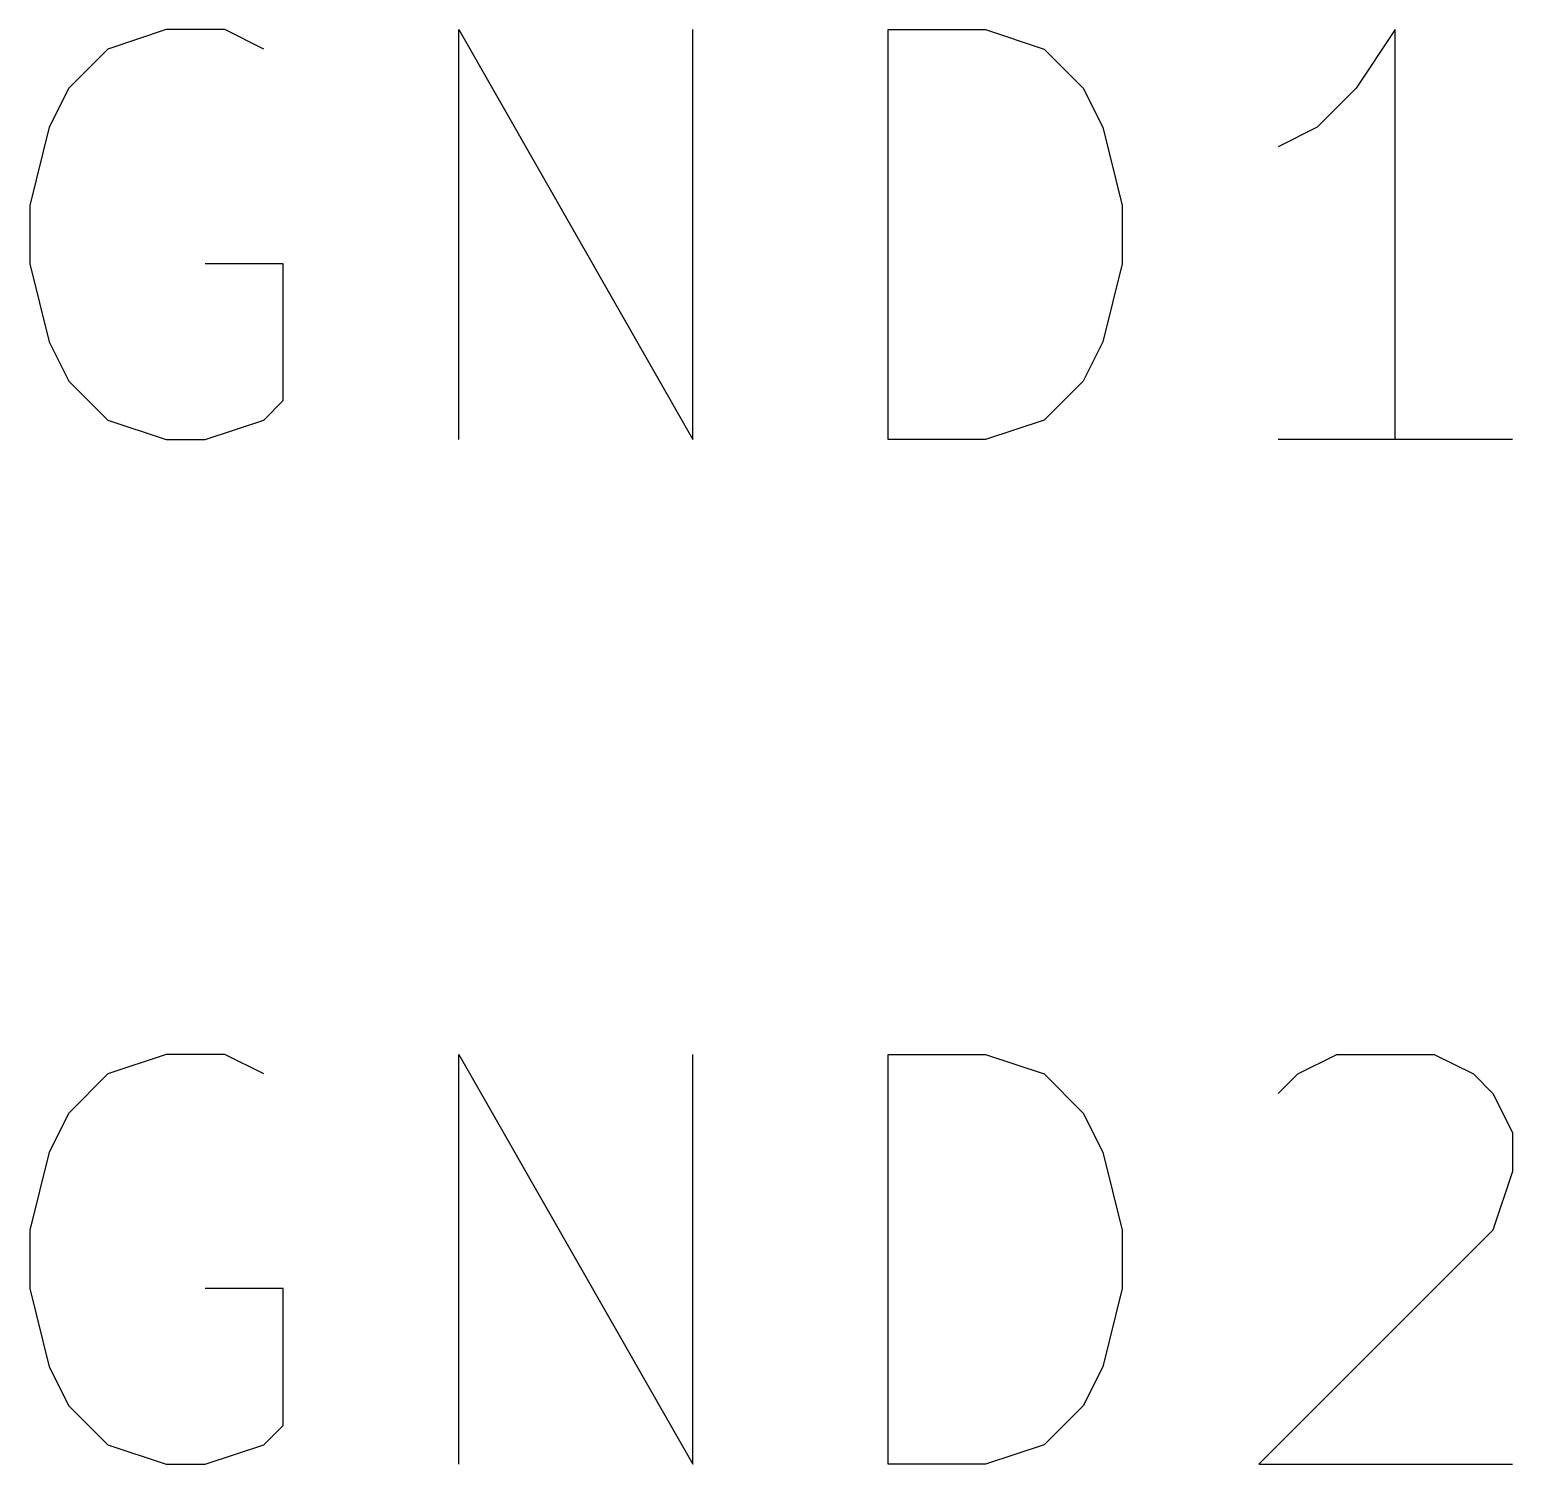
# Model space of a CAD drawing. Extents: x 0.4 to 11.3, y -7.9 to -0.4.
# Drawn here: x 6.0076 to 6.1524, y -5.4185 to -5.2785 of the extents above; entities that cross this region are included whole.
import ezdxf

# ---------------------------------------------------------------- set-up
doc = ezdxf.new("R2010")
doc.units = 0
doc.header["$MEASUREMENT"] = 0
doc.layers.add('CYAN2', color=4, linetype='CONTINUOUS')

msp = doc.modelspace()

# ---------------------------------------------------------------- linework, layer by layer
at = {"layer": 'CYAN2', "linetype": 'CONTINUOUS'}
for p, q in [((6.02095, -5.2785), (6.01524, -5.28041)), ((6.02095, -5.2785), (6.01524, -5.28041)), ((6.02095, -5.2785), (6.01524, -5.28041)), ((6.02095, -5.2785), (6.01524, -5.28041)), ((6.02095, -5.2785), (6.01524, -5.28041)), ((6.02095, -5.2785), (6.01524, -5.28041)), ((6.02095, -5.2785), (6.01524, -5.28041)), ((6.02095, -5.2785), (6.01524, -5.28041)), ((6.02095, -5.2785), (6.01524, -5.28041)), ((6.02095, -5.2785), (6.01524, -5.28041)), ((6.02095, -5.2785), (6.01524, -5.28041)), ((6.02095, -5.2785), (6.01524, -5.28041)), ((6.02667, -5.2785), (6.02095, -5.2785)), ((6.02667, -5.2785), (6.02095, -5.2785)), ((6.02667, -5.2785), (6.02095, -5.2785)), ((6.02667, -5.2785), (6.02095, -5.2785)), ((6.02667, -5.2785), (6.02095, -5.2785)), ((6.02667, -5.2785), (6.02095, -5.2785)), ((6.02667, -5.2785), (6.02095, -5.2785)), ((6.02667, -5.2785), (6.02095, -5.2785)), ((6.02667, -5.2785), (6.02095, -5.2785)), ((6.02667, -5.2785), (6.02095, -5.2785)), ((6.02667, -5.2785), (6.02095, -5.2785)), ((6.02667, -5.2785), (6.02095, -5.2785)), ((6.03047, -5.28041), (6.02667, -5.2785)), ((6.03047, -5.28041), (6.02667, -5.2785)), ((6.03047, -5.28041), (6.02667, -5.2785)), ((6.03047, -5.28041), (6.02667, -5.2785)), ((6.03047, -5.28041), (6.02667, -5.2785)), ((6.03047, -5.28041), (6.02667, -5.2785)), ((6.03047, -5.28041), (6.02667, -5.2785)), ((6.03047, -5.28041), (6.02667, -5.2785)), ((6.03047, -5.28041), (6.02667, -5.2785)), ((6.03047, -5.28041), (6.02667, -5.2785)), ((6.03047, -5.28041), (6.02667, -5.2785)), ((6.03047, -5.28041), (6.02667, -5.2785)), ((6.04952, -5.3185), (6.04952, -5.2785)), ((6.04952, -5.2785), (6.07238, -5.3185)), ((6.04952, -5.3185), (6.04952, -5.2785)), ((6.04952, -5.2785), (6.07238, -5.3185)), ((6.04952, -5.3185), (6.04952, -5.2785)), ((6.04952, -5.2785), (6.07238, -5.3185)), ((6.04952, -5.3185), (6.04952, -5.2785)), ((6.04952, -5.2785), (6.07238, -5.3185)), ((6.04952, -5.3185), (6.04952, -5.2785)), ((6.04952, -5.2785), (6.07238, -5.3185)), ((6.04952, -5.3185), (6.04952, -5.2785)), ((6.04952, -5.2785), (6.07238, -5.3185)), ((6.04952, -5.3185), (6.04952, -5.2785)), ((6.04952, -5.2785), (6.07238, -5.3185)), ((6.04952, -5.3185), (6.04952, -5.2785)), ((6.04952, -5.2785), (6.07238, -5.3185)), ((6.04952, -5.3185), (6.04952, -5.2785)), ((6.04952, -5.2785), (6.07238, -5.3185)), ((6.04952, -5.3185), (6.04952, -5.2785)), ((6.04952, -5.2785), (6.07238, -5.3185)), ((6.04952, -5.3185), (6.04952, -5.2785)), ((6.04952, -5.2785), (6.07238, -5.3185)), ((6.04952, -5.3185), (6.04952, -5.2785)), ((6.04952, -5.2785), (6.07238, -5.3185)), ((6.07238, -5.3185), (6.07238, -5.2785)), ((6.07238, -5.3185), (6.07238, -5.2785)), ((6.07238, -5.3185), (6.07238, -5.2785)), ((6.07238, -5.3185), (6.07238, -5.2785)), ((6.07238, -5.3185), (6.07238, -5.2785)), ((6.07238, -5.3185), (6.07238, -5.2785)), ((6.07238, -5.3185), (6.07238, -5.2785)), ((6.07238, -5.3185), (6.07238, -5.2785)), ((6.07238, -5.3185), (6.07238, -5.2785)), ((6.07238, -5.3185), (6.07238, -5.2785)), ((6.07238, -5.3185), (6.07238, -5.2785)), ((6.07238, -5.3185), (6.07238, -5.2785)), ((6.09143, -5.3185), (6.09143, -5.2785)), ((6.09143, -5.2785), (6.10095, -5.2785)), ((6.09143, -5.3185), (6.09143, -5.2785)), ((6.09143, -5.2785), (6.10095, -5.2785)), ((6.09143, -5.3185), (6.09143, -5.2785)), ((6.09143, -5.2785), (6.10095, -5.2785)), ((6.09143, -5.3185), (6.09143, -5.2785)), ((6.09143, -5.2785), (6.10095, -5.2785)), ((6.09143, -5.3185), (6.09143, -5.2785)), ((6.09143, -5.2785), (6.10095, -5.2785)), ((6.09143, -5.3185), (6.09143, -5.2785)), ((6.09143, -5.2785), (6.10095, -5.2785)), ((6.09143, -5.3185), (6.09143, -5.2785)), ((6.09143, -5.2785), (6.10095, -5.2785)), ((6.09143, -5.3185), (6.09143, -5.2785)), ((6.09143, -5.2785), (6.10095, -5.2785)), ((6.09143, -5.3185), (6.09143, -5.2785)), ((6.09143, -5.2785), (6.10095, -5.2785)), ((6.09143, -5.3185), (6.09143, -5.2785)), ((6.09143, -5.2785), (6.10095, -5.2785)), ((6.09143, -5.3185), (6.09143, -5.2785)), ((6.09143, -5.2785), (6.10095, -5.2785)), ((6.09143, -5.3185), (6.09143, -5.2785)), ((6.09143, -5.2785), (6.10095, -5.2785)), ((6.10095, -5.2785), (6.10667, -5.28041)), ((6.10095, -5.2785), (6.10667, -5.28041)), ((6.10095, -5.2785), (6.10667, -5.28041)), ((6.10095, -5.2785), (6.10667, -5.28041)), ((6.10095, -5.2785), (6.10667, -5.28041)), ((6.10095, -5.2785), (6.10667, -5.28041)), ((6.10095, -5.2785), (6.10667, -5.28041)), ((6.10095, -5.2785), (6.10667, -5.28041)), ((6.10095, -5.2785), (6.10667, -5.28041)), ((6.10095, -5.2785), (6.10667, -5.28041)), ((6.10095, -5.2785), (6.10667, -5.28041)), ((6.10095, -5.2785), (6.10667, -5.28041)), ((6.14095, -5.2785), (6.13714, -5.28422)), ((6.14095, -5.2785), (6.13714, -5.28422)), ((6.14095, -5.2785), (6.13714, -5.28422)), ((6.14095, -5.2785), (6.13714, -5.28422)), ((6.14095, -5.2785), (6.13714, -5.28422)), ((6.14095, -5.2785), (6.13714, -5.28422)), ((6.14095, -5.2785), (6.13714, -5.28422)), ((6.14095, -5.2785), (6.13714, -5.28422)), ((6.14095, -5.2785), (6.13714, -5.28422)), ((6.14095, -5.2785), (6.13714, -5.28422)), ((6.14095, -5.2785), (6.13714, -5.28422)), ((6.14095, -5.2785), (6.13714, -5.28422)), ((6.14095, -5.3185), (6.14095, -5.2785)), ((6.14095, -5.3185), (6.14095, -5.2785)), ((6.14095, -5.3185), (6.14095, -5.2785)), ((6.14095, -5.3185), (6.14095, -5.2785)), ((6.14095, -5.3185), (6.14095, -5.2785)), ((6.14095, -5.3185), (6.14095, -5.2785)), ((6.14095, -5.3185), (6.14095, -5.2785)), ((6.14095, -5.3185), (6.14095, -5.2785)), ((6.14095, -5.3185), (6.14095, -5.2785)), ((6.14095, -5.3185), (6.14095, -5.2785)), ((6.14095, -5.3185), (6.14095, -5.2785)), ((6.14095, -5.3185), (6.14095, -5.2785)), ((6.01524, -5.28041), (6.01143, -5.28422)), ((6.01524, -5.28041), (6.01143, -5.28422)), ((6.01524, -5.28041), (6.01143, -5.28422)), ((6.01524, -5.28041), (6.01143, -5.28422)), ((6.01524, -5.28041), (6.01143, -5.28422)), ((6.01524, -5.28041), (6.01143, -5.28422)), ((6.01524, -5.28041), (6.01143, -5.28422)), ((6.01524, -5.28041), (6.01143, -5.28422)), ((6.01524, -5.28041), (6.01143, -5.28422)), ((6.01524, -5.28041), (6.01143, -5.28422)), ((6.01524, -5.28041), (6.01143, -5.28422)), ((6.01524, -5.28041), (6.01143, -5.28422)), ((6.10667, -5.28041), (6.11048, -5.28422)), ((6.10667, -5.28041), (6.11048, -5.28422)), ((6.10667, -5.28041), (6.11048, -5.28422)), ((6.10667, -5.28041), (6.11048, -5.28422)), ((6.10667, -5.28041), (6.11048, -5.28422)), ((6.10667, -5.28041), (6.11048, -5.28422)), ((6.10667, -5.28041), (6.11048, -5.28422)), ((6.10667, -5.28041), (6.11048, -5.28422)), ((6.10667, -5.28041), (6.11048, -5.28422)), ((6.10667, -5.28041), (6.11048, -5.28422)), ((6.10667, -5.28041), (6.11048, -5.28422)), ((6.10667, -5.28041), (6.11048, -5.28422)), ((6.01143, -5.28422), (6.00952, -5.28803)), ((6.01143, -5.28422), (6.00952, -5.28803)), ((6.01143, -5.28422), (6.00952, -5.28803)), ((6.01143, -5.28422), (6.00952, -5.28803)), ((6.01143, -5.28422), (6.00952, -5.28803)), ((6.01143, -5.28422), (6.00952, -5.28803)), ((6.01143, -5.28422), (6.00952, -5.28803)), ((6.01143, -5.28422), (6.00952, -5.28803)), ((6.01143, -5.28422), (6.00952, -5.28803)), ((6.01143, -5.28422), (6.00952, -5.28803)), ((6.01143, -5.28422), (6.00952, -5.28803)), ((6.01143, -5.28422), (6.00952, -5.28803)), ((6.11048, -5.28422), (6.11238, -5.28803)), ((6.11048, -5.28422), (6.11238, -5.28803)), ((6.11048, -5.28422), (6.11238, -5.28803)), ((6.11048, -5.28422), (6.11238, -5.28803)), ((6.11048, -5.28422), (6.11238, -5.28803)), ((6.11048, -5.28422), (6.11238, -5.28803)), ((6.11048, -5.28422), (6.11238, -5.28803)), ((6.11048, -5.28422), (6.11238, -5.28803)), ((6.11048, -5.28422), (6.11238, -5.28803)), ((6.11048, -5.28422), (6.11238, -5.28803)), ((6.11048, -5.28422), (6.11238, -5.28803)), ((6.11048, -5.28422), (6.11238, -5.28803)), ((6.13714, -5.28422), (6.13333, -5.28803)), ((6.13714, -5.28422), (6.13333, -5.28803)), ((6.13714, -5.28422), (6.13333, -5.28803)), ((6.13714, -5.28422), (6.13333, -5.28803)), ((6.13714, -5.28422), (6.13333, -5.28803)), ((6.13714, -5.28422), (6.13333, -5.28803)), ((6.13714, -5.28422), (6.13333, -5.28803)), ((6.13714, -5.28422), (6.13333, -5.28803)), ((6.13714, -5.28422), (6.13333, -5.28803)), ((6.13714, -5.28422), (6.13333, -5.28803)), ((6.13714, -5.28422), (6.13333, -5.28803)), ((6.13714, -5.28422), (6.13333, -5.28803)), ((6.00952, -5.28803), (6.00762, -5.29565)), ((6.00952, -5.28803), (6.00762, -5.29565)), ((6.00952, -5.28803), (6.00762, -5.29565)), ((6.00952, -5.28803), (6.00762, -5.29565)), ((6.00952, -5.28803), (6.00762, -5.29565)), ((6.00952, -5.28803), (6.00762, -5.29565)), ((6.00952, -5.28803), (6.00762, -5.29565)), ((6.00952, -5.28803), (6.00762, -5.29565)), ((6.00952, -5.28803), (6.00762, -5.29565)), ((6.00952, -5.28803), (6.00762, -5.29565)), ((6.00952, -5.28803), (6.00762, -5.29565)), ((6.00952, -5.28803), (6.00762, -5.29565)), ((6.11238, -5.28803), (6.11428, -5.29565)), ((6.11238, -5.28803), (6.11428, -5.29565)), ((6.11238, -5.28803), (6.11428, -5.29565)), ((6.11238, -5.28803), (6.11428, -5.29565)), ((6.11238, -5.28803), (6.11428, -5.29565)), ((6.11238, -5.28803), (6.11428, -5.29565)), ((6.11238, -5.28803), (6.11428, -5.29565)), ((6.11238, -5.28803), (6.11428, -5.29565)), ((6.11238, -5.28803), (6.11428, -5.29565)), ((6.11238, -5.28803), (6.11428, -5.29565)), ((6.11238, -5.28803), (6.11428, -5.29565)), ((6.11238, -5.28803), (6.11428, -5.29565)), ((6.13333, -5.28803), (6.12952, -5.28993)), ((6.13333, -5.28803), (6.12952, -5.28993)), ((6.13333, -5.28803), (6.12952, -5.28993)), ((6.13333, -5.28803), (6.12952, -5.28993)), ((6.13333, -5.28803), (6.12952, -5.28993)), ((6.13333, -5.28803), (6.12952, -5.28993)), ((6.13333, -5.28803), (6.12952, -5.28993)), ((6.13333, -5.28803), (6.12952, -5.28993)), ((6.13333, -5.28803), (6.12952, -5.28993)), ((6.13333, -5.28803), (6.12952, -5.28993)), ((6.13333, -5.28803), (6.12952, -5.28993)), ((6.13333, -5.28803), (6.12952, -5.28993)), ((6.00762, -5.29565), (6.00762, -5.30136)), ((6.00762, -5.29565), (6.00762, -5.30136)), ((6.00762, -5.29565), (6.00762, -5.30136)), ((6.00762, -5.29565), (6.00762, -5.30136)), ((6.00762, -5.29565), (6.00762, -5.30136)), ((6.00762, -5.29565), (6.00762, -5.30136)), ((6.00762, -5.29565), (6.00762, -5.30136)), ((6.00762, -5.29565), (6.00762, -5.30136)), ((6.00762, -5.29565), (6.00762, -5.30136)), ((6.00762, -5.29565), (6.00762, -5.30136)), ((6.00762, -5.29565), (6.00762, -5.30136)), ((6.00762, -5.29565), (6.00762, -5.30136)), ((6.11428, -5.29565), (6.11428, -5.30136)), ((6.11428, -5.29565), (6.11428, -5.30136)), ((6.11428, -5.29565), (6.11428, -5.30136)), ((6.11428, -5.29565), (6.11428, -5.30136)), ((6.11428, -5.29565), (6.11428, -5.30136)), ((6.11428, -5.29565), (6.11428, -5.30136)), ((6.11428, -5.29565), (6.11428, -5.30136)), ((6.11428, -5.29565), (6.11428, -5.30136)), ((6.11428, -5.29565), (6.11428, -5.30136)), ((6.11428, -5.29565), (6.11428, -5.30136)), ((6.11428, -5.29565), (6.11428, -5.30136)), ((6.11428, -5.29565), (6.11428, -5.30136)), ((6.00762, -5.30136), (6.00952, -5.30898)), ((6.00762, -5.30136), (6.00952, -5.30898)), ((6.00762, -5.30136), (6.00952, -5.30898)), ((6.00762, -5.30136), (6.00952, -5.30898)), ((6.00762, -5.30136), (6.00952, -5.30898)), ((6.00762, -5.30136), (6.00952, -5.30898)), ((6.00762, -5.30136), (6.00952, -5.30898)), ((6.00762, -5.30136), (6.00952, -5.30898)), ((6.00762, -5.30136), (6.00952, -5.30898)), ((6.00762, -5.30136), (6.00952, -5.30898)), ((6.00762, -5.30136), (6.00952, -5.30898)), ((6.00762, -5.30136), (6.00952, -5.30898)), ((6.03238, -5.30136), (6.02476, -5.30136)), ((6.03238, -5.30136), (6.02476, -5.30136)), ((6.03238, -5.30136), (6.02476, -5.30136)), ((6.03238, -5.30136), (6.02476, -5.30136)), ((6.03238, -5.30136), (6.02476, -5.30136)), ((6.03238, -5.30136), (6.02476, -5.30136)), ((6.03238, -5.30136), (6.02476, -5.30136)), ((6.03238, -5.30136), (6.02476, -5.30136)), ((6.03238, -5.30136), (6.02476, -5.30136)), ((6.03238, -5.30136), (6.02476, -5.30136)), ((6.03238, -5.30136), (6.02476, -5.30136)), ((6.03238, -5.30136), (6.02476, -5.30136)), ((6.03238, -5.3147), (6.03238, -5.30136)), ((6.03238, -5.3147), (6.03238, -5.30136)), ((6.03238, -5.3147), (6.03238, -5.30136)), ((6.03238, -5.3147), (6.03238, -5.30136)), ((6.03238, -5.3147), (6.03238, -5.30136)), ((6.03238, -5.3147), (6.03238, -5.30136)), ((6.03238, -5.3147), (6.03238, -5.30136)), ((6.03238, -5.3147), (6.03238, -5.30136)), ((6.03238, -5.3147), (6.03238, -5.30136)), ((6.03238, -5.3147), (6.03238, -5.30136)), ((6.03238, -5.3147), (6.03238, -5.30136)), ((6.03238, -5.3147), (6.03238, -5.30136)), ((6.11428, -5.30136), (6.11238, -5.30898)), ((6.11428, -5.30136), (6.11238, -5.30898)), ((6.11428, -5.30136), (6.11238, -5.30898)), ((6.11428, -5.30136), (6.11238, -5.30898)), ((6.11428, -5.30136), (6.11238, -5.30898)), ((6.11428, -5.30136), (6.11238, -5.30898)), ((6.11428, -5.30136), (6.11238, -5.30898)), ((6.11428, -5.30136), (6.11238, -5.30898)), ((6.11428, -5.30136), (6.11238, -5.30898)), ((6.11428, -5.30136), (6.11238, -5.30898)), ((6.11428, -5.30136), (6.11238, -5.30898)), ((6.11428, -5.30136), (6.11238, -5.30898)), ((6.00952, -5.30898), (6.01143, -5.31279)), ((6.00952, -5.30898), (6.01143, -5.31279)), ((6.00952, -5.30898), (6.01143, -5.31279)), ((6.00952, -5.30898), (6.01143, -5.31279)), ((6.00952, -5.30898), (6.01143, -5.31279)), ((6.00952, -5.30898), (6.01143, -5.31279)), ((6.00952, -5.30898), (6.01143, -5.31279)), ((6.00952, -5.30898), (6.01143, -5.31279)), ((6.00952, -5.30898), (6.01143, -5.31279)), ((6.00952, -5.30898), (6.01143, -5.31279)), ((6.00952, -5.30898), (6.01143, -5.31279)), ((6.00952, -5.30898), (6.01143, -5.31279)), ((6.11238, -5.30898), (6.11048, -5.31279)), ((6.11238, -5.30898), (6.11048, -5.31279)), ((6.11238, -5.30898), (6.11048, -5.31279)), ((6.11238, -5.30898), (6.11048, -5.31279)), ((6.11238, -5.30898), (6.11048, -5.31279)), ((6.11238, -5.30898), (6.11048, -5.31279)), ((6.11238, -5.30898), (6.11048, -5.31279)), ((6.11238, -5.30898), (6.11048, -5.31279)), ((6.11238, -5.30898), (6.11048, -5.31279)), ((6.11238, -5.30898), (6.11048, -5.31279)), ((6.11238, -5.30898), (6.11048, -5.31279)), ((6.11238, -5.30898), (6.11048, -5.31279)), ((6.01143, -5.31279), (6.01524, -5.3166)), ((6.01143, -5.31279), (6.01524, -5.3166)), ((6.01143, -5.31279), (6.01524, -5.3166)), ((6.01143, -5.31279), (6.01524, -5.3166)), ((6.01143, -5.31279), (6.01524, -5.3166)), ((6.01143, -5.31279), (6.01524, -5.3166)), ((6.01143, -5.31279), (6.01524, -5.3166)), ((6.01143, -5.31279), (6.01524, -5.3166)), ((6.01143, -5.31279), (6.01524, -5.3166)), ((6.01143, -5.31279), (6.01524, -5.3166)), ((6.01143, -5.31279), (6.01524, -5.3166)), ((6.01143, -5.31279), (6.01524, -5.3166)), ((6.11048, -5.31279), (6.10667, -5.3166)), ((6.11048, -5.31279), (6.10667, -5.3166)), ((6.11048, -5.31279), (6.10667, -5.3166)), ((6.11048, -5.31279), (6.10667, -5.3166)), ((6.11048, -5.31279), (6.10667, -5.3166)), ((6.11048, -5.31279), (6.10667, -5.3166)), ((6.11048, -5.31279), (6.10667, -5.3166)), ((6.11048, -5.31279), (6.10667, -5.3166)), ((6.11048, -5.31279), (6.10667, -5.3166)), ((6.11048, -5.31279), (6.10667, -5.3166)), ((6.11048, -5.31279), (6.10667, -5.3166)), ((6.11048, -5.31279), (6.10667, -5.3166)), ((6.03047, -5.3166), (6.03238, -5.3147)), ((6.03047, -5.3166), (6.03238, -5.3147)), ((6.03047, -5.3166), (6.03238, -5.3147)), ((6.03047, -5.3166), (6.03238, -5.3147)), ((6.03047, -5.3166), (6.03238, -5.3147)), ((6.03047, -5.3166), (6.03238, -5.3147)), ((6.03047, -5.3166), (6.03238, -5.3147)), ((6.03047, -5.3166), (6.03238, -5.3147)), ((6.03047, -5.3166), (6.03238, -5.3147)), ((6.03047, -5.3166), (6.03238, -5.3147)), ((6.03047, -5.3166), (6.03238, -5.3147)), ((6.03047, -5.3166), (6.03238, -5.3147)), ((6.01524, -5.3166), (6.02095, -5.3185)), ((6.01524, -5.3166), (6.02095, -5.3185)), ((6.01524, -5.3166), (6.02095, -5.3185)), ((6.01524, -5.3166), (6.02095, -5.3185)), ((6.01524, -5.3166), (6.02095, -5.3185)), ((6.01524, -5.3166), (6.02095, -5.3185)), ((6.01524, -5.3166), (6.02095, -5.3185)), ((6.01524, -5.3166), (6.02095, -5.3185)), ((6.01524, -5.3166), (6.02095, -5.3185)), ((6.01524, -5.3166), (6.02095, -5.3185)), ((6.01524, -5.3166), (6.02095, -5.3185)), ((6.01524, -5.3166), (6.02095, -5.3185)), ((6.02476, -5.3185), (6.03047, -5.3166)), ((6.02476, -5.3185), (6.03047, -5.3166)), ((6.02476, -5.3185), (6.03047, -5.3166)), ((6.02476, -5.3185), (6.03047, -5.3166)), ((6.02476, -5.3185), (6.03047, -5.3166)), ((6.02476, -5.3185), (6.03047, -5.3166)), ((6.02476, -5.3185), (6.03047, -5.3166)), ((6.02476, -5.3185), (6.03047, -5.3166)), ((6.02476, -5.3185), (6.03047, -5.3166)), ((6.02476, -5.3185), (6.03047, -5.3166)), ((6.02476, -5.3185), (6.03047, -5.3166)), ((6.02476, -5.3185), (6.03047, -5.3166)), ((6.10667, -5.3166), (6.10095, -5.3185)), ((6.10667, -5.3166), (6.10095, -5.3185)), ((6.10667, -5.3166), (6.10095, -5.3185)), ((6.10667, -5.3166), (6.10095, -5.3185)), ((6.10667, -5.3166), (6.10095, -5.3185)), ((6.10667, -5.3166), (6.10095, -5.3185)), ((6.10667, -5.3166), (6.10095, -5.3185)), ((6.10667, -5.3166), (6.10095, -5.3185)), ((6.10667, -5.3166), (6.10095, -5.3185)), ((6.10667, -5.3166), (6.10095, -5.3185)), ((6.10667, -5.3166), (6.10095, -5.3185)), ((6.10667, -5.3166), (6.10095, -5.3185)), ((6.02095, -5.3185), (6.02476, -5.3185)), ((6.02095, -5.3185), (6.02476, -5.3185)), ((6.02095, -5.3185), (6.02476, -5.3185)), ((6.02095, -5.3185), (6.02476, -5.3185)), ((6.02095, -5.3185), (6.02476, -5.3185)), ((6.02095, -5.3185), (6.02476, -5.3185)), ((6.02095, -5.3185), (6.02476, -5.3185)), ((6.02095, -5.3185), (6.02476, -5.3185)), ((6.02095, -5.3185), (6.02476, -5.3185)), ((6.02095, -5.3185), (6.02476, -5.3185)), ((6.02095, -5.3185), (6.02476, -5.3185)), ((6.02095, -5.3185), (6.02476, -5.3185)), ((6.10095, -5.3185), (6.09143, -5.3185)), ((6.10095, -5.3185), (6.09143, -5.3185)), ((6.10095, -5.3185), (6.09143, -5.3185)), ((6.10095, -5.3185), (6.09143, -5.3185)), ((6.10095, -5.3185), (6.09143, -5.3185)), ((6.10095, -5.3185), (6.09143, -5.3185)), ((6.10095, -5.3185), (6.09143, -5.3185)), ((6.10095, -5.3185), (6.09143, -5.3185)), ((6.10095, -5.3185), (6.09143, -5.3185)), ((6.10095, -5.3185), (6.09143, -5.3185)), ((6.10095, -5.3185), (6.09143, -5.3185)), ((6.10095, -5.3185), (6.09143, -5.3185)), ((6.15238, -5.3185), (6.12952, -5.3185)), ((6.15238, -5.3185), (6.12952, -5.3185)), ((6.15238, -5.3185), (6.12952, -5.3185)), ((6.15238, -5.3185), (6.12952, -5.3185)), ((6.15238, -5.3185), (6.12952, -5.3185)), ((6.15238, -5.3185), (6.12952, -5.3185)), ((6.15238, -5.3185), (6.12952, -5.3185)), ((6.15238, -5.3185), (6.12952, -5.3185)), ((6.15238, -5.3185), (6.12952, -5.3185)), ((6.15238, -5.3185), (6.12952, -5.3185)), ((6.15238, -5.3185), (6.12952, -5.3185)), ((6.15238, -5.3185), (6.12952, -5.3185)), ((6.02095, -5.3785), (6.01524, -5.38041)), ((6.02095, -5.3785), (6.01524, -5.38041)), ((6.02095, -5.3785), (6.01524, -5.38041)), ((6.02095, -5.3785), (6.01524, -5.38041)), ((6.02095, -5.3785), (6.01524, -5.38041)), ((6.02095, -5.3785), (6.01524, -5.38041)), ((6.02095, -5.3785), (6.01524, -5.38041)), ((6.02095, -5.3785), (6.01524, -5.38041)), ((6.02095, -5.3785), (6.01524, -5.38041)), ((6.02095, -5.3785), (6.01524, -5.38041)), ((6.02667, -5.3785), (6.02095, -5.3785)), ((6.02667, -5.3785), (6.02095, -5.3785)), ((6.02667, -5.3785), (6.02095, -5.3785)), ((6.02667, -5.3785), (6.02095, -5.3785)), ((6.02667, -5.3785), (6.02095, -5.3785)), ((6.02667, -5.3785), (6.02095, -5.3785)), ((6.02667, -5.3785), (6.02095, -5.3785)), ((6.02667, -5.3785), (6.02095, -5.3785)), ((6.02667, -5.3785), (6.02095, -5.3785)), ((6.02667, -5.3785), (6.02095, -5.3785)), ((6.03047, -5.38041), (6.02667, -5.3785)), ((6.03047, -5.38041), (6.02667, -5.3785)), ((6.03047, -5.38041), (6.02667, -5.3785)), ((6.03047, -5.38041), (6.02667, -5.3785)), ((6.03047, -5.38041), (6.02667, -5.3785)), ((6.03047, -5.38041), (6.02667, -5.3785)), ((6.03047, -5.38041), (6.02667, -5.3785)), ((6.03047, -5.38041), (6.02667, -5.3785)), ((6.03047, -5.38041), (6.02667, -5.3785)), ((6.03047, -5.38041), (6.02667, -5.3785)), ((6.04952, -5.4185), (6.04952, -5.3785)), ((6.04952, -5.3785), (6.07238, -5.4185)), ((6.04952, -5.4185), (6.04952, -5.3785)), ((6.04952, -5.3785), (6.07238, -5.4185)), ((6.04952, -5.4185), (6.04952, -5.3785)), ((6.04952, -5.3785), (6.07238, -5.4185)), ((6.04952, -5.4185), (6.04952, -5.3785)), ((6.04952, -5.3785), (6.07238, -5.4185)), ((6.04952, -5.4185), (6.04952, -5.3785)), ((6.04952, -5.3785), (6.07238, -5.4185)), ((6.04952, -5.4185), (6.04952, -5.3785)), ((6.04952, -5.3785), (6.07238, -5.4185)), ((6.04952, -5.4185), (6.04952, -5.3785)), ((6.04952, -5.3785), (6.07238, -5.4185)), ((6.04952, -5.4185), (6.04952, -5.3785)), ((6.04952, -5.3785), (6.07238, -5.4185)), ((6.04952, -5.4185), (6.04952, -5.3785)), ((6.04952, -5.3785), (6.07238, -5.4185)), ((6.04952, -5.4185), (6.04952, -5.3785)), ((6.04952, -5.3785), (6.07238, -5.4185)), ((6.07238, -5.4185), (6.07238, -5.3785)), ((6.07238, -5.4185), (6.07238, -5.3785)), ((6.07238, -5.4185), (6.07238, -5.3785)), ((6.07238, -5.4185), (6.07238, -5.3785)), ((6.07238, -5.4185), (6.07238, -5.3785)), ((6.07238, -5.4185), (6.07238, -5.3785)), ((6.07238, -5.4185), (6.07238, -5.3785)), ((6.07238, -5.4185), (6.07238, -5.3785)), ((6.07238, -5.4185), (6.07238, -5.3785)), ((6.07238, -5.4185), (6.07238, -5.3785)), ((6.09143, -5.4185), (6.09143, -5.3785)), ((6.09143, -5.3785), (6.10095, -5.3785)), ((6.09143, -5.4185), (6.09143, -5.3785)), ((6.09143, -5.3785), (6.10095, -5.3785)), ((6.09143, -5.4185), (6.09143, -5.3785)), ((6.09143, -5.3785), (6.10095, -5.3785)), ((6.09143, -5.4185), (6.09143, -5.3785)), ((6.09143, -5.3785), (6.10095, -5.3785)), ((6.09143, -5.4185), (6.09143, -5.3785)), ((6.09143, -5.3785), (6.10095, -5.3785)), ((6.09143, -5.4185), (6.09143, -5.3785)), ((6.09143, -5.3785), (6.10095, -5.3785)), ((6.09143, -5.4185), (6.09143, -5.3785)), ((6.09143, -5.3785), (6.10095, -5.3785)), ((6.09143, -5.4185), (6.09143, -5.3785)), ((6.09143, -5.3785), (6.10095, -5.3785)), ((6.09143, -5.4185), (6.09143, -5.3785)), ((6.09143, -5.3785), (6.10095, -5.3785)), ((6.09143, -5.4185), (6.09143, -5.3785)), ((6.09143, -5.3785), (6.10095, -5.3785)), ((6.10095, -5.3785), (6.10667, -5.38041)), ((6.10095, -5.3785), (6.10667, -5.38041)), ((6.10095, -5.3785), (6.10667, -5.38041)), ((6.10095, -5.3785), (6.10667, -5.38041)), ((6.10095, -5.3785), (6.10667, -5.38041)), ((6.10095, -5.3785), (6.10667, -5.38041)), ((6.10095, -5.3785), (6.10667, -5.38041)), ((6.10095, -5.3785), (6.10667, -5.38041)), ((6.10095, -5.3785), (6.10667, -5.38041)), ((6.10095, -5.3785), (6.10667, -5.38041)), ((6.13143, -5.38041), (6.13524, -5.3785)), ((6.13143, -5.38041), (6.13524, -5.3785)), ((6.13143, -5.38041), (6.13524, -5.3785)), ((6.13143, -5.38041), (6.13524, -5.3785)), ((6.13143, -5.38041), (6.13524, -5.3785)), ((6.13143, -5.38041), (6.13524, -5.3785)), ((6.13143, -5.38041), (6.13524, -5.3785)), ((6.13143, -5.38041), (6.13524, -5.3785)), ((6.13143, -5.38041), (6.13524, -5.3785)), ((6.13143, -5.38041), (6.13524, -5.3785)), ((6.13524, -5.3785), (6.14476, -5.3785)), ((6.13524, -5.3785), (6.14476, -5.3785)), ((6.13524, -5.3785), (6.14476, -5.3785)), ((6.13524, -5.3785), (6.14476, -5.3785)), ((6.13524, -5.3785), (6.14476, -5.3785)), ((6.13524, -5.3785), (6.14476, -5.3785)), ((6.13524, -5.3785), (6.14476, -5.3785)), ((6.13524, -5.3785), (6.14476, -5.3785)), ((6.13524, -5.3785), (6.14476, -5.3785)), ((6.13524, -5.3785), (6.14476, -5.3785)), ((6.14476, -5.3785), (6.14857, -5.38041)), ((6.14476, -5.3785), (6.14857, -5.38041)), ((6.14476, -5.3785), (6.14857, -5.38041)), ((6.14476, -5.3785), (6.14857, -5.38041)), ((6.14476, -5.3785), (6.14857, -5.38041)), ((6.14476, -5.3785), (6.14857, -5.38041)), ((6.14476, -5.3785), (6.14857, -5.38041)), ((6.14476, -5.3785), (6.14857, -5.38041)), ((6.14476, -5.3785), (6.14857, -5.38041)), ((6.14476, -5.3785), (6.14857, -5.38041)), ((6.01524, -5.38041), (6.01143, -5.38422)), ((6.01524, -5.38041), (6.01143, -5.38422)), ((6.01524, -5.38041), (6.01143, -5.38422)), ((6.01524, -5.38041), (6.01143, -5.38422)), ((6.01524, -5.38041), (6.01143, -5.38422)), ((6.01524, -5.38041), (6.01143, -5.38422)), ((6.01524, -5.38041), (6.01143, -5.38422)), ((6.01524, -5.38041), (6.01143, -5.38422)), ((6.01524, -5.38041), (6.01143, -5.38422)), ((6.01524, -5.38041), (6.01143, -5.38422)), ((6.10667, -5.38041), (6.11048, -5.38422)), ((6.10667, -5.38041), (6.11048, -5.38422)), ((6.10667, -5.38041), (6.11048, -5.38422)), ((6.10667, -5.38041), (6.11048, -5.38422)), ((6.10667, -5.38041), (6.11048, -5.38422)), ((6.10667, -5.38041), (6.11048, -5.38422)), ((6.10667, -5.38041), (6.11048, -5.38422)), ((6.10667, -5.38041), (6.11048, -5.38422)), ((6.10667, -5.38041), (6.11048, -5.38422)), ((6.10667, -5.38041), (6.11048, -5.38422)), ((6.12952, -5.38231), (6.13143, -5.38041)), ((6.12952, -5.38231), (6.13143, -5.38041)), ((6.12952, -5.38231), (6.13143, -5.38041)), ((6.12952, -5.38231), (6.13143, -5.38041)), ((6.12952, -5.38231), (6.13143, -5.38041)), ((6.12952, -5.38231), (6.13143, -5.38041)), ((6.12952, -5.38231), (6.13143, -5.38041)), ((6.12952, -5.38231), (6.13143, -5.38041)), ((6.12952, -5.38231), (6.13143, -5.38041)), ((6.12952, -5.38231), (6.13143, -5.38041)), ((6.14857, -5.38041), (6.15048, -5.38231)), ((6.14857, -5.38041), (6.15048, -5.38231)), ((6.14857, -5.38041), (6.15048, -5.38231)), ((6.14857, -5.38041), (6.15048, -5.38231)), ((6.14857, -5.38041), (6.15048, -5.38231)), ((6.14857, -5.38041), (6.15048, -5.38231)), ((6.14857, -5.38041), (6.15048, -5.38231)), ((6.14857, -5.38041), (6.15048, -5.38231)), ((6.14857, -5.38041), (6.15048, -5.38231)), ((6.14857, -5.38041), (6.15048, -5.38231)), ((6.15048, -5.38231), (6.15238, -5.38613)), ((6.15048, -5.38231), (6.15238, -5.38613)), ((6.15048, -5.38231), (6.15238, -5.38613)), ((6.15048, -5.38231), (6.15238, -5.38613)), ((6.15048, -5.38231), (6.15238, -5.38613)), ((6.15048, -5.38231), (6.15238, -5.38613)), ((6.15048, -5.38231), (6.15238, -5.38613)), ((6.15048, -5.38231), (6.15238, -5.38613)), ((6.15048, -5.38231), (6.15238, -5.38613)), ((6.15048, -5.38231), (6.15238, -5.38613)), ((6.01143, -5.38422), (6.00952, -5.38803)), ((6.01143, -5.38422), (6.00952, -5.38803)), ((6.01143, -5.38422), (6.00952, -5.38803)), ((6.01143, -5.38422), (6.00952, -5.38803)), ((6.01143, -5.38422), (6.00952, -5.38803)), ((6.01143, -5.38422), (6.00952, -5.38803)), ((6.01143, -5.38422), (6.00952, -5.38803)), ((6.01143, -5.38422), (6.00952, -5.38803)), ((6.01143, -5.38422), (6.00952, -5.38803)), ((6.01143, -5.38422), (6.00952, -5.38803)), ((6.11048, -5.38422), (6.11238, -5.38803)), ((6.11048, -5.38422), (6.11238, -5.38803)), ((6.11048, -5.38422), (6.11238, -5.38803)), ((6.11048, -5.38422), (6.11238, -5.38803)), ((6.11048, -5.38422), (6.11238, -5.38803)), ((6.11048, -5.38422), (6.11238, -5.38803)), ((6.11048, -5.38422), (6.11238, -5.38803)), ((6.11048, -5.38422), (6.11238, -5.38803)), ((6.11048, -5.38422), (6.11238, -5.38803)), ((6.11048, -5.38422), (6.11238, -5.38803)), ((6.15238, -5.38613), (6.15238, -5.38993)), ((6.15238, -5.38613), (6.15238, -5.38993)), ((6.15238, -5.38613), (6.15238, -5.38993)), ((6.15238, -5.38613), (6.15238, -5.38993)), ((6.15238, -5.38613), (6.15238, -5.38993)), ((6.15238, -5.38613), (6.15238, -5.38993)), ((6.15238, -5.38613), (6.15238, -5.38993)), ((6.15238, -5.38613), (6.15238, -5.38993)), ((6.15238, -5.38613), (6.15238, -5.38993)), ((6.15238, -5.38613), (6.15238, -5.38993)), ((6.00952, -5.38803), (6.00762, -5.39565)), ((6.00952, -5.38803), (6.00762, -5.39565)), ((6.00952, -5.38803), (6.00762, -5.39565)), ((6.00952, -5.38803), (6.00762, -5.39565)), ((6.00952, -5.38803), (6.00762, -5.39565)), ((6.00952, -5.38803), (6.00762, -5.39565)), ((6.00952, -5.38803), (6.00762, -5.39565)), ((6.00952, -5.38803), (6.00762, -5.39565)), ((6.00952, -5.38803), (6.00762, -5.39565)), ((6.00952, -5.38803), (6.00762, -5.39565)), ((6.11238, -5.38803), (6.11428, -5.39565)), ((6.11238, -5.38803), (6.11428, -5.39565)), ((6.11238, -5.38803), (6.11428, -5.39565)), ((6.11238, -5.38803), (6.11428, -5.39565)), ((6.11238, -5.38803), (6.11428, -5.39565)), ((6.11238, -5.38803), (6.11428, -5.39565)), ((6.11238, -5.38803), (6.11428, -5.39565)), ((6.11238, -5.38803), (6.11428, -5.39565)), ((6.11238, -5.38803), (6.11428, -5.39565)), ((6.11238, -5.38803), (6.11428, -5.39565)), ((6.15238, -5.38993), (6.15048, -5.39565)), ((6.15238, -5.38993), (6.15048, -5.39565)), ((6.15238, -5.38993), (6.15048, -5.39565)), ((6.15238, -5.38993), (6.15048, -5.39565)), ((6.15238, -5.38993), (6.15048, -5.39565)), ((6.15238, -5.38993), (6.15048, -5.39565)), ((6.15238, -5.38993), (6.15048, -5.39565)), ((6.15238, -5.38993), (6.15048, -5.39565)), ((6.15238, -5.38993), (6.15048, -5.39565)), ((6.15238, -5.38993), (6.15048, -5.39565)), ((6.00762, -5.39565), (6.00762, -5.40136)), ((6.00762, -5.39565), (6.00762, -5.40136)), ((6.00762, -5.39565), (6.00762, -5.40136)), ((6.00762, -5.39565), (6.00762, -5.40136)), ((6.00762, -5.39565), (6.00762, -5.40136)), ((6.00762, -5.39565), (6.00762, -5.40136)), ((6.00762, -5.39565), (6.00762, -5.40136)), ((6.00762, -5.39565), (6.00762, -5.40136)), ((6.00762, -5.39565), (6.00762, -5.40136)), ((6.00762, -5.39565), (6.00762, -5.40136)), ((6.11428, -5.39565), (6.11428, -5.40136)), ((6.11428, -5.39565), (6.11428, -5.40136)), ((6.11428, -5.39565), (6.11428, -5.40136)), ((6.11428, -5.39565), (6.11428, -5.40136)), ((6.11428, -5.39565), (6.11428, -5.40136)), ((6.11428, -5.39565), (6.11428, -5.40136)), ((6.11428, -5.39565), (6.11428, -5.40136)), ((6.11428, -5.39565), (6.11428, -5.40136)), ((6.11428, -5.39565), (6.11428, -5.40136)), ((6.11428, -5.39565), (6.11428, -5.40136)), ((6.15048, -5.39565), (6.12762, -5.4185)), ((6.15048, -5.39565), (6.12762, -5.4185)), ((6.15048, -5.39565), (6.12762, -5.4185)), ((6.15048, -5.39565), (6.12762, -5.4185)), ((6.15048, -5.39565), (6.12762, -5.4185)), ((6.15048, -5.39565), (6.12762, -5.4185)), ((6.15048, -5.39565), (6.12762, -5.4185)), ((6.15048, -5.39565), (6.12762, -5.4185)), ((6.15048, -5.39565), (6.12762, -5.4185)), ((6.15048, -5.39565), (6.12762, -5.4185)), ((6.00762, -5.40136), (6.00952, -5.40898)), ((6.00762, -5.40136), (6.00952, -5.40898)), ((6.00762, -5.40136), (6.00952, -5.40898)), ((6.00762, -5.40136), (6.00952, -5.40898)), ((6.00762, -5.40136), (6.00952, -5.40898)), ((6.00762, -5.40136), (6.00952, -5.40898)), ((6.00762, -5.40136), (6.00952, -5.40898)), ((6.00762, -5.40136), (6.00952, -5.40898)), ((6.00762, -5.40136), (6.00952, -5.40898)), ((6.00762, -5.40136), (6.00952, -5.40898)), ((6.03238, -5.40136), (6.02476, -5.40136)), ((6.03238, -5.40136), (6.02476, -5.40136)), ((6.03238, -5.40136), (6.02476, -5.40136)), ((6.03238, -5.40136), (6.02476, -5.40136)), ((6.03238, -5.40136), (6.02476, -5.40136)), ((6.03238, -5.40136), (6.02476, -5.40136)), ((6.03238, -5.40136), (6.02476, -5.40136)), ((6.03238, -5.40136), (6.02476, -5.40136)), ((6.03238, -5.40136), (6.02476, -5.40136)), ((6.03238, -5.40136), (6.02476, -5.40136)), ((6.03238, -5.4147), (6.03238, -5.40136)), ((6.03238, -5.4147), (6.03238, -5.40136)), ((6.03238, -5.4147), (6.03238, -5.40136)), ((6.03238, -5.4147), (6.03238, -5.40136)), ((6.03238, -5.4147), (6.03238, -5.40136)), ((6.03238, -5.4147), (6.03238, -5.40136)), ((6.03238, -5.4147), (6.03238, -5.40136)), ((6.03238, -5.4147), (6.03238, -5.40136)), ((6.03238, -5.4147), (6.03238, -5.40136)), ((6.03238, -5.4147), (6.03238, -5.40136)), ((6.11428, -5.40136), (6.11238, -5.40898)), ((6.11428, -5.40136), (6.11238, -5.40898)), ((6.11428, -5.40136), (6.11238, -5.40898)), ((6.11428, -5.40136), (6.11238, -5.40898)), ((6.11428, -5.40136), (6.11238, -5.40898)), ((6.11428, -5.40136), (6.11238, -5.40898)), ((6.11428, -5.40136), (6.11238, -5.40898)), ((6.11428, -5.40136), (6.11238, -5.40898)), ((6.11428, -5.40136), (6.11238, -5.40898)), ((6.11428, -5.40136), (6.11238, -5.40898)), ((6.00952, -5.40898), (6.01143, -5.41279)), ((6.00952, -5.40898), (6.01143, -5.41279)), ((6.00952, -5.40898), (6.01143, -5.41279)), ((6.00952, -5.40898), (6.01143, -5.41279)), ((6.00952, -5.40898), (6.01143, -5.41279)), ((6.00952, -5.40898), (6.01143, -5.41279)), ((6.00952, -5.40898), (6.01143, -5.41279)), ((6.00952, -5.40898), (6.01143, -5.41279)), ((6.00952, -5.40898), (6.01143, -5.41279)), ((6.00952, -5.40898), (6.01143, -5.41279)), ((6.11238, -5.40898), (6.11048, -5.41279)), ((6.11238, -5.40898), (6.11048, -5.41279)), ((6.11238, -5.40898), (6.11048, -5.41279)), ((6.11238, -5.40898), (6.11048, -5.41279)), ((6.11238, -5.40898), (6.11048, -5.41279)), ((6.11238, -5.40898), (6.11048, -5.41279)), ((6.11238, -5.40898), (6.11048, -5.41279)), ((6.11238, -5.40898), (6.11048, -5.41279)), ((6.11238, -5.40898), (6.11048, -5.41279)), ((6.11238, -5.40898), (6.11048, -5.41279)), ((6.01143, -5.41279), (6.01524, -5.4166)), ((6.01143, -5.41279), (6.01524, -5.4166)), ((6.01143, -5.41279), (6.01524, -5.4166)), ((6.01143, -5.41279), (6.01524, -5.4166)), ((6.01143, -5.41279), (6.01524, -5.4166)), ((6.01143, -5.41279), (6.01524, -5.4166)), ((6.01143, -5.41279), (6.01524, -5.4166)), ((6.01143, -5.41279), (6.01524, -5.4166)), ((6.01143, -5.41279), (6.01524, -5.4166)), ((6.01143, -5.41279), (6.01524, -5.4166)), ((6.11048, -5.41279), (6.10667, -5.4166)), ((6.11048, -5.41279), (6.10667, -5.4166)), ((6.11048, -5.41279), (6.10667, -5.4166)), ((6.11048, -5.41279), (6.10667, -5.4166)), ((6.11048, -5.41279), (6.10667, -5.4166)), ((6.11048, -5.41279), (6.10667, -5.4166)), ((6.11048, -5.41279), (6.10667, -5.4166)), ((6.11048, -5.41279), (6.10667, -5.4166)), ((6.11048, -5.41279), (6.10667, -5.4166)), ((6.11048, -5.41279), (6.10667, -5.4166)), ((6.03047, -5.4166), (6.03238, -5.4147)), ((6.03047, -5.4166), (6.03238, -5.4147)), ((6.03047, -5.4166), (6.03238, -5.4147)), ((6.03047, -5.4166), (6.03238, -5.4147)), ((6.03047, -5.4166), (6.03238, -5.4147)), ((6.03047, -5.4166), (6.03238, -5.4147)), ((6.03047, -5.4166), (6.03238, -5.4147)), ((6.03047, -5.4166), (6.03238, -5.4147)), ((6.03047, -5.4166), (6.03238, -5.4147)), ((6.03047, -5.4166), (6.03238, -5.4147)), ((6.01524, -5.4166), (6.02095, -5.4185)), ((6.01524, -5.4166), (6.02095, -5.4185)), ((6.01524, -5.4166), (6.02095, -5.4185)), ((6.01524, -5.4166), (6.02095, -5.4185)), ((6.01524, -5.4166), (6.02095, -5.4185)), ((6.01524, -5.4166), (6.02095, -5.4185)), ((6.01524, -5.4166), (6.02095, -5.4185)), ((6.01524, -5.4166), (6.02095, -5.4185)), ((6.01524, -5.4166), (6.02095, -5.4185)), ((6.01524, -5.4166), (6.02095, -5.4185)), ((6.02476, -5.4185), (6.03047, -5.4166)), ((6.02476, -5.4185), (6.03047, -5.4166)), ((6.02476, -5.4185), (6.03047, -5.4166)), ((6.02476, -5.4185), (6.03047, -5.4166)), ((6.02476, -5.4185), (6.03047, -5.4166)), ((6.02476, -5.4185), (6.03047, -5.4166)), ((6.02476, -5.4185), (6.03047, -5.4166)), ((6.02476, -5.4185), (6.03047, -5.4166)), ((6.02476, -5.4185), (6.03047, -5.4166)), ((6.02476, -5.4185), (6.03047, -5.4166)), ((6.10667, -5.4166), (6.10095, -5.4185)), ((6.10667, -5.4166), (6.10095, -5.4185)), ((6.10667, -5.4166), (6.10095, -5.4185)), ((6.10667, -5.4166), (6.10095, -5.4185)), ((6.10667, -5.4166), (6.10095, -5.4185)), ((6.10667, -5.4166), (6.10095, -5.4185)), ((6.10667, -5.4166), (6.10095, -5.4185)), ((6.10667, -5.4166), (6.10095, -5.4185)), ((6.10667, -5.4166), (6.10095, -5.4185)), ((6.10667, -5.4166), (6.10095, -5.4185)), ((6.02095, -5.4185), (6.02476, -5.4185)), ((6.02095, -5.4185), (6.02476, -5.4185)), ((6.02095, -5.4185), (6.02476, -5.4185)), ((6.02095, -5.4185), (6.02476, -5.4185)), ((6.02095, -5.4185), (6.02476, -5.4185)), ((6.02095, -5.4185), (6.02476, -5.4185)), ((6.02095, -5.4185), (6.02476, -5.4185)), ((6.02095, -5.4185), (6.02476, -5.4185)), ((6.02095, -5.4185), (6.02476, -5.4185)), ((6.02095, -5.4185), (6.02476, -5.4185)), ((6.10095, -5.4185), (6.09143, -5.4185)), ((6.10095, -5.4185), (6.09143, -5.4185)), ((6.10095, -5.4185), (6.09143, -5.4185)), ((6.10095, -5.4185), (6.09143, -5.4185)), ((6.10095, -5.4185), (6.09143, -5.4185)), ((6.10095, -5.4185), (6.09143, -5.4185)), ((6.10095, -5.4185), (6.09143, -5.4185)), ((6.10095, -5.4185), (6.09143, -5.4185)), ((6.10095, -5.4185), (6.09143, -5.4185)), ((6.10095, -5.4185), (6.09143, -5.4185)), ((6.12762, -5.4185), (6.15238, -5.4185)), ((6.12762, -5.4185), (6.15238, -5.4185)), ((6.12762, -5.4185), (6.15238, -5.4185)), ((6.12762, -5.4185), (6.15238, -5.4185)), ((6.12762, -5.4185), (6.15238, -5.4185)), ((6.12762, -5.4185), (6.15238, -5.4185)), ((6.12762, -5.4185), (6.15238, -5.4185)), ((6.12762, -5.4185), (6.15238, -5.4185)), ((6.12762, -5.4185), (6.15238, -5.4185)), ((6.12762, -5.4185), (6.15238, -5.4185))]:
    msp.add_line(p, q, dxfattribs=at)

doc.saveas('drawing.dxf')
